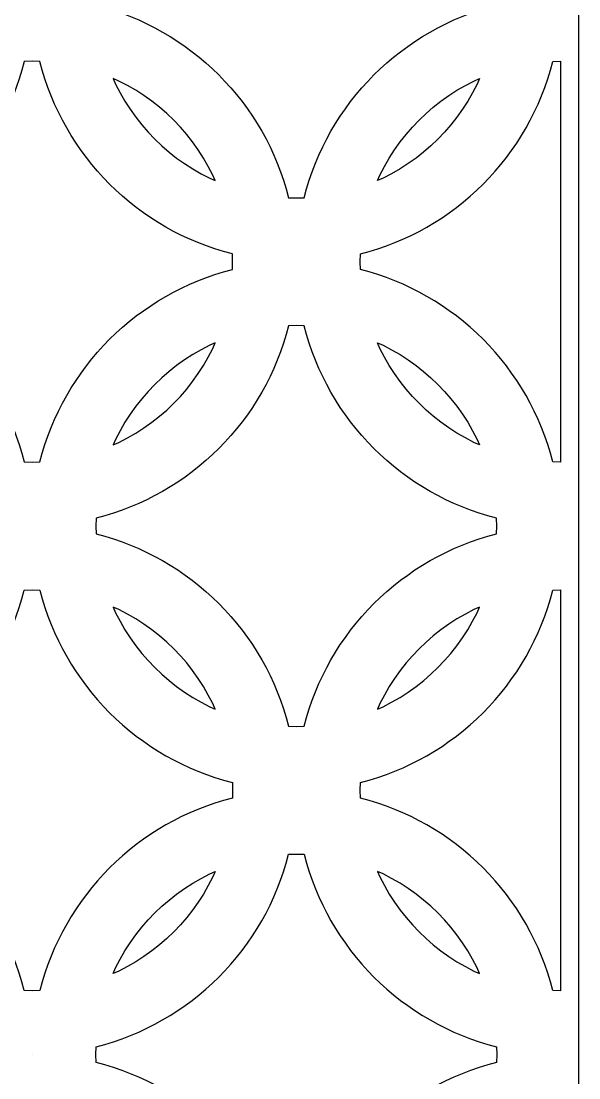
# Model space of a CAD drawing. Header units: centimetres. Extents: x 1.5 to 6.4, y -9 to 9.
# Drawn here: x 3.906 to 6.41, y -4.257 to 0.487 of the extents above; entities that cross this region are included whole.
import ezdxf

# ---------------------------------------------------------------- set-up
doc = ezdxf.new("R2010")
doc.units = ezdxf.units.CM
doc.header["$MEASUREMENT"] = 0
doc.layers.add('layer 1', color=7, linetype='Continuous')

msp = doc.modelspace()

# ---------------------------------------------------------------- linework, layer by layer
at = {"layer": 'layer 1', "color": 250}
for points, knots in [([(1.50052, 9.00077), (1.50052, 9.00077), (6.40987, 9.00077), (6.40987, 9.00077), (6.40987, 9.00077), (6.40987, 9.00077), (6.40987, -9.00021), (6.40987, -9.00021), (6.40987, -9.00021), (6.40987, -9.00021), (1.50052, -9.00021), (1.50052, -9.00021), (1.50052, -9.00021), (1.50052, -9.00021), (1.50052, 9.00077), (1.50052, 9.00077)], [0, 0, 0, 0, 0.2, 0.2, 0.2, 0.2, 0.4, 0.4, 0.4, 0.4, 0.6, 0.6, 0.6, 0.6, 1, 1, 1, 1]), ([(6.04068, 0.55812), (5.61739, 0.45213), (5.28298, 0.11774), (5.177, -0.30557), (5.177, -0.30557), (5.177, -0.30557), (5.14162, -0.30647), (5.14162, -0.30647), (5.14162, -0.30647), (5.14162, -0.30647), (5.10626, -0.30557), (5.10626, -0.30557), (5.10626, -0.30557), (5.00027, 0.11775), (4.66586, 0.45213), (4.24257, 0.55812), (4.24257, 0.55812), (4.24257, 0.55812), (4.24167, 0.59349), (4.24167, 0.59349), (4.24167, 0.59349), (4.24167, 0.59349), (4.24257, 0.62886), (4.24257, 0.62886), (4.24257, 0.62886), (4.66588, 0.73484), (5.00027, 1.06925), (5.10626, 1.49255), (5.10626, 1.49255), (5.10626, 1.49255), (5.14162, 1.49345), (5.14162, 1.49345), (5.14162, 1.49345), (5.14162, 1.49345), (5.177, 1.49255), (5.177, 1.49255), (5.177, 1.49255), (5.28298, 1.06924), (5.61739, 0.73485), (6.04068, 0.62886), (6.04068, 0.62886), (6.04068, 0.62886), (6.04158, 0.59349), (6.04158, 0.59349), (6.04158, 0.59349), (6.04158, 0.59349), (6.04068, 0.55812), (6.04068, 0.55812)], [0, 0, 0, 0, 0.0769231, 0.0769231, 0.0769231, 0.0769231, 0.1538462, 0.1538462, 0.1538462, 0.1538462, 0.2307692, 0.2307692, 0.2307692, 0.2307692, 0.3076923, 0.3076923, 0.3076923, 0.3076923, 0.3846154, 0.3846154, 0.3846154, 0.3846154, 0.4615385, 0.4615385, 0.4615385, 0.4615385, 0.5384615, 0.5384615, 0.5384615, 0.5384615, 0.6153846, 0.6153846, 0.6153846, 0.6153846, 0.6923077, 0.6923077, 0.6923077, 0.6923077, 0.7692308, 0.7692308, 0.7692308, 0.7692308, 0.8461538, 0.8461538, 0.8461538, 0.8461538, 1, 1, 1, 1]), ([(3.9552, 0.30702), (3.9552, 0.30702), (3.99057, 0.30612), (3.99057, 0.30612), (3.99057, 0.30612), (4.09655, -0.11719), (4.43096, -0.45158), (4.85425, -0.55757), (4.85425, -0.55757), (4.85425, -0.55757), (4.85515, -0.59294), (4.85515, -0.59294), (4.85515, -0.59294), (4.85515, -0.59294), (4.85425, -0.62831), (4.85425, -0.62831), (4.85425, -0.62831), (4.43094, -0.73429), (4.09656, -1.0687), (3.99057, -1.49199), (3.99057, -1.49199), (3.99057, -1.49199), (3.9552, -1.49289), (3.9552, -1.49289), (3.9552, -1.49289), (3.9552, -1.49289), (3.91983, -1.49199), (3.91983, -1.49199), (3.91983, -1.49199), (3.81384, -1.06868), (3.47943, -0.7343), (3.05614, -0.62831), (3.05614, -0.62831), (3.05614, -0.62831), (3.05524, -0.59294), (3.05524, -0.59294), (3.05524, -0.59294), (3.05524, -0.59294), (3.05614, -0.55757), (3.05614, -0.55757), (3.05614, -0.55757), (3.47945, -0.45158), (3.81384, -0.11717), (3.91983, 0.30612), (3.91983, 0.30612), (3.91983, 0.30612), (3.9552, 0.30702), (3.9552, 0.30702)], [0, 0, 0, 0, 0.0769231, 0.0769231, 0.0769231, 0.0769231, 0.1538462, 0.1538462, 0.1538462, 0.1538462, 0.2307692, 0.2307692, 0.2307692, 0.2307692, 0.3076923, 0.3076923, 0.3076923, 0.3076923, 0.3846154, 0.3846154, 0.3846154, 0.3846154, 0.4615385, 0.4615385, 0.4615385, 0.4615385, 0.5384615, 0.5384615, 0.5384615, 0.5384615, 0.6153846, 0.6153846, 0.6153846, 0.6153846, 0.6923077, 0.6923077, 0.6923077, 0.6923077, 0.7692308, 0.7692308, 0.7692308, 0.7692308, 0.8461538, 0.8461538, 0.8461538, 0.8461538, 1, 1, 1, 1]), ([(6.32805, 0.30702), (6.32805, 0.30702), (6.29269, 0.30612), (6.29269, 0.30612), (6.29269, 0.30612), (6.1867, -0.11719), (5.85229, -0.45158), (5.42899, -0.55757), (5.42899, -0.55757), (5.42899, -0.55757), (5.4281, -0.59294), (5.4281, -0.59294), (5.4281, -0.59294), (5.4281, -0.59294), (5.42899, -0.62831), (5.42899, -0.62831), (5.42899, -0.62831), (5.85231, -0.73429), (6.18669, -1.0687), (6.29268, -1.49199), (6.29268, -1.49199), (6.29268, -1.49199), (6.32805, -1.49289), (6.32805, -1.49289), (6.32805, -1.49289), (6.32805, -1.49289), (6.32805, 0.30702), (6.32805, 0.30702)], [0, 0, 0, 0, 0.125, 0.125, 0.125, 0.125, 0.25, 0.25, 0.25, 0.25, 0.375, 0.375, 0.375, 0.375, 0.5, 0.5, 0.5, 0.5, 0.625, 0.625, 0.625, 0.625, 0.75, 0.75, 0.75, 0.75, 1, 1, 1, 1]), ([(4.31905, 0.22964), (4.31905, 0.22964), (4.3442, 0.21824), (4.3442, 0.21824), (4.3442, 0.21824), (4.3442, 0.21824), (4.38297, 0.19833), (4.38297, 0.19833), (4.38297, 0.19833), (4.38297, 0.19833), (4.42068, 0.17661), (4.42068, 0.17661), (4.42068, 0.17661), (4.42068, 0.17661), (4.45725, 0.15313), (4.45725, 0.15313), (4.45725, 0.15313), (4.45725, 0.15313), (4.49262, 0.12794), (4.49262, 0.12794), (4.49262, 0.12794), (4.49262, 0.12794), (4.52673, 0.10112), (4.52673, 0.10112), (4.52673, 0.10112), (4.52673, 0.10112), (4.55951, 0.0727), (4.55951, 0.0727), (4.55951, 0.0727), (4.55951, 0.0727), (4.5909, 0.04277), (4.5909, 0.04277), (4.5909, 0.04277), (4.5909, 0.04277), (4.62084, 0.01138), (4.62084, 0.01138), (4.62084, 0.01138), (4.62084, 0.01138), (4.64925, -0.02141), (4.64925, -0.02141), (4.64925, -0.02141), (4.64925, -0.02141), (4.67608, -0.05552), (4.67608, -0.05552), (4.67608, -0.05552), (4.67608, -0.05552), (4.70126, -0.09089), (4.70126, -0.09089), (4.70126, -0.09089), (4.70126, -0.09089), (4.72475, -0.12746), (4.72475, -0.12746), (4.72475, -0.12746), (4.72475, -0.12746), (4.74647, -0.16516), (4.74647, -0.16516), (4.74647, -0.16516), (4.74647, -0.16516), (4.76637, -0.20394), (4.76637, -0.20394), (4.76637, -0.20394), (4.76637, -0.20394), (4.77778, -0.22909), (4.77778, -0.22909), (4.77778, -0.22909), (4.77778, -0.22909), (4.75263, -0.21769), (4.75263, -0.21769), (4.75263, -0.21769), (4.75263, -0.21769), (4.71385, -0.19778), (4.71385, -0.19778), (4.71385, -0.19778), (4.71385, -0.19778), (4.67615, -0.17606), (4.67615, -0.17606), (4.67615, -0.17606), (4.67615, -0.17606), (4.63958, -0.15258), (4.63958, -0.15258), (4.63958, -0.15258), (4.63958, -0.15258), (4.6042, -0.12739), (4.6042, -0.12739), (4.6042, -0.12739), (4.6042, -0.12739), (4.5701, -0.10056), (4.5701, -0.10056), (4.5701, -0.10056), (4.5701, -0.10056), (4.53731, -0.07215), (4.53731, -0.07215), (4.53731, -0.07215), (4.53731, -0.07215), (4.50592, -0.04221), (4.50592, -0.04221), (4.50592, -0.04221), (4.50592, -0.04221), (4.47599, -0.01082), (4.47599, -0.01082), (4.47599, -0.01082), (4.47599, -0.01082), (4.44757, 0.02196), (4.44757, 0.02196), (4.44757, 0.02196), (4.44757, 0.02196), (4.42075, 0.05607), (4.42075, 0.05607), (4.42075, 0.05607), (4.42075, 0.05607), (4.39556, 0.09144), (4.39556, 0.09144), (4.39556, 0.09144), (4.39556, 0.09144), (4.37208, 0.12801), (4.37208, 0.12801), (4.37208, 0.12801), (4.37208, 0.12801), (4.35035, 0.16572), (4.35035, 0.16572), (4.35035, 0.16572), (4.35035, 0.16572), (4.33045, 0.20449), (4.33045, 0.20449), (4.33045, 0.20449), (4.33045, 0.20449), (4.31905, 0.22964), (4.31905, 0.22964)], [0, 0, 0, 0, 0.030303, 0.030303, 0.030303, 0.030303, 0.0606061, 0.0606061, 0.0606061, 0.0606061, 0.0909091, 0.0909091, 0.0909091, 0.0909091, 0.1212121, 0.1212121, 0.1212121, 0.1212121, 0.1515152, 0.1515152, 0.1515152, 0.1515152, 0.1818182, 0.1818182, 0.1818182, 0.1818182, 0.2121212, 0.2121212, 0.2121212, 0.2121212, 0.2424242, 0.2424242, 0.2424242, 0.2424242, 0.2727273, 0.2727273, 0.2727273, 0.2727273, 0.3030303, 0.3030303, 0.3030303, 0.3030303, 0.3333333, 0.3333333, 0.3333333, 0.3333333, 0.3636364, 0.3636364, 0.3636364, 0.3636364, 0.3939394, 0.3939394, 0.3939394, 0.3939394, 0.4242424, 0.4242424, 0.4242424, 0.4242424, 0.4545455, 0.4545455, 0.4545455, 0.4545455, 0.4848485, 0.4848485, 0.4848485, 0.4848485, 0.5151515, 0.5151515, 0.5151515, 0.5151515, 0.5454545, 0.5454545, 0.5454545, 0.5454545, 0.5757576, 0.5757576, 0.5757576, 0.5757576, 0.6060606, 0.6060606, 0.6060606, 0.6060606, 0.6363636, 0.6363636, 0.6363636, 0.6363636, 0.6666667, 0.6666667, 0.6666667, 0.6666667, 0.6969697, 0.6969697, 0.6969697, 0.6969697, 0.7272727, 0.7272727, 0.7272727, 0.7272727, 0.7575758, 0.7575758, 0.7575758, 0.7575758, 0.7878788, 0.7878788, 0.7878788, 0.7878788, 0.8181818, 0.8181818, 0.8181818, 0.8181818, 0.8484848, 0.8484848, 0.8484848, 0.8484848, 0.8787879, 0.8787879, 0.8787879, 0.8787879, 0.9090909, 0.9090909, 0.9090909, 0.9090909, 0.9393939, 0.9393939, 0.9393939, 0.9393939, 1, 1, 1, 1]), ([(5.9642, 0.22964), (5.9642, 0.22964), (5.93905, 0.21824), (5.93905, 0.21824), (5.93905, 0.21824), (5.93905, 0.21824), (5.90028, 0.19833), (5.90028, 0.19833), (5.90028, 0.19833), (5.90028, 0.19833), (5.86257, 0.17661), (5.86257, 0.17661), (5.86257, 0.17661), (5.86257, 0.17661), (5.826, 0.15313), (5.826, 0.15313), (5.826, 0.15313), (5.826, 0.15313), (5.79063, 0.12794), (5.79063, 0.12794), (5.79063, 0.12794), (5.79063, 0.12794), (5.75652, 0.10112), (5.75652, 0.10112), (5.75652, 0.10112), (5.75652, 0.10112), (5.72374, 0.0727), (5.72374, 0.0727), (5.72374, 0.0727), (5.72374, 0.0727), (5.69235, 0.04277), (5.69235, 0.04277), (5.69235, 0.04277), (5.69235, 0.04277), (5.66241, 0.01138), (5.66241, 0.01138), (5.66241, 0.01138), (5.66241, 0.01138), (5.634, -0.02141), (5.634, -0.02141), (5.634, -0.02141), (5.634, -0.02141), (5.60717, -0.05552), (5.60717, -0.05552), (5.60717, -0.05552), (5.60717, -0.05552), (5.58198, -0.09089), (5.58198, -0.09089), (5.58198, -0.09089), (5.58198, -0.09089), (5.5585, -0.12746), (5.5585, -0.12746), (5.5585, -0.12746), (5.5585, -0.12746), (5.53678, -0.16516), (5.53678, -0.16516), (5.53678, -0.16516), (5.53678, -0.16516), (5.51687, -0.20394), (5.51687, -0.20394), (5.51687, -0.20394), (5.51687, -0.20394), (5.50547, -0.22909), (5.50547, -0.22909), (5.50547, -0.22909), (5.50547, -0.22909), (5.53063, -0.21769), (5.53063, -0.21769), (5.53063, -0.21769), (5.53063, -0.21769), (5.5694, -0.19778), (5.5694, -0.19778), (5.5694, -0.19778), (5.5694, -0.19778), (5.6071, -0.17606), (5.6071, -0.17606), (5.6071, -0.17606), (5.6071, -0.17606), (5.64367, -0.15258), (5.64367, -0.15258), (5.64367, -0.15258), (5.64367, -0.15258), (5.67905, -0.12739), (5.67905, -0.12739), (5.67905, -0.12739), (5.67905, -0.12739), (5.71315, -0.10056), (5.71315, -0.10056), (5.71315, -0.10056), (5.71315, -0.10056), (5.74594, -0.07215), (5.74594, -0.07215), (5.74594, -0.07215), (5.74594, -0.07215), (5.77733, -0.04221), (5.77733, -0.04221), (5.77733, -0.04221), (5.77733, -0.04221), (5.80727, -0.01082), (5.80727, -0.01082), (5.80727, -0.01082), (5.80727, -0.01082), (5.83568, 0.02196), (5.83568, 0.02196), (5.83568, 0.02196), (5.83568, 0.02196), (5.86251, 0.05607), (5.86251, 0.05607), (5.86251, 0.05607), (5.86251, 0.05607), (5.88769, 0.09144), (5.88769, 0.09144), (5.88769, 0.09144), (5.88769, 0.09144), (5.91117, 0.12801), (5.91117, 0.12801), (5.91117, 0.12801), (5.91117, 0.12801), (5.93289, 0.16571), (5.93289, 0.16571), (5.93289, 0.16571), (5.93289, 0.16571), (5.9528, 0.20449), (5.9528, 0.20449), (5.9528, 0.20449), (5.9528, 0.20449), (5.9642, 0.22964), (5.9642, 0.22964)], [0, 0, 0, 0, 0.030303, 0.030303, 0.030303, 0.030303, 0.0606061, 0.0606061, 0.0606061, 0.0606061, 0.0909091, 0.0909091, 0.0909091, 0.0909091, 0.1212121, 0.1212121, 0.1212121, 0.1212121, 0.1515152, 0.1515152, 0.1515152, 0.1515152, 0.1818182, 0.1818182, 0.1818182, 0.1818182, 0.2121212, 0.2121212, 0.2121212, 0.2121212, 0.2424242, 0.2424242, 0.2424242, 0.2424242, 0.2727273, 0.2727273, 0.2727273, 0.2727273, 0.3030303, 0.3030303, 0.3030303, 0.3030303, 0.3333333, 0.3333333, 0.3333333, 0.3333333, 0.3636364, 0.3636364, 0.3636364, 0.3636364, 0.3939394, 0.3939394, 0.3939394, 0.3939394, 0.4242424, 0.4242424, 0.4242424, 0.4242424, 0.4545455, 0.4545455, 0.4545455, 0.4545455, 0.4848485, 0.4848485, 0.4848485, 0.4848485, 0.5151515, 0.5151515, 0.5151515, 0.5151515, 0.5454545, 0.5454545, 0.5454545, 0.5454545, 0.5757576, 0.5757576, 0.5757576, 0.5757576, 0.6060606, 0.6060606, 0.6060606, 0.6060606, 0.6363636, 0.6363636, 0.6363636, 0.6363636, 0.6666667, 0.6666667, 0.6666667, 0.6666667, 0.6969697, 0.6969697, 0.6969697, 0.6969697, 0.7272727, 0.7272727, 0.7272727, 0.7272727, 0.7575758, 0.7575758, 0.7575758, 0.7575758, 0.7878788, 0.7878788, 0.7878788, 0.7878788, 0.8181818, 0.8181818, 0.8181818, 0.8181818, 0.8484848, 0.8484848, 0.8484848, 0.8484848, 0.8787879, 0.8787879, 0.8787879, 0.8787879, 0.9090909, 0.9090909, 0.9090909, 0.9090909, 0.9393939, 0.9393939, 0.9393939, 0.9393939, 1, 1, 1, 1]), ([(5.17699, -0.8803), (5.28298, -1.3036), (5.61737, -1.63801), (6.04068, -1.744), (6.04068, -1.744), (6.04068, -1.744), (6.04158, -1.77936), (6.04158, -1.77936), (6.04158, -1.77936), (6.04158, -1.77936), (6.04068, -1.81474), (6.04068, -1.81474), (6.04068, -1.81474), (5.61737, -1.92072), (5.28299, -2.25513), (5.177, -2.67842), (5.177, -2.67842), (5.177, -2.67842), (5.14162, -2.67932), (5.14162, -2.67932), (5.14162, -2.67932), (5.14162, -2.67932), (5.10626, -2.67842), (5.10626, -2.67842), (5.10626, -2.67842), (5.00027, -2.25511), (4.66586, -1.92073), (4.24257, -1.81473), (4.24257, -1.81473), (4.24257, -1.81473), (4.24167, -1.77936), (4.24167, -1.77936), (4.24167, -1.77936), (4.24167, -1.77936), (4.24257, -1.744), (4.24257, -1.744), (4.24257, -1.744), (4.66586, -1.63801), (5.00027, -1.30362), (5.10626, -0.8803), (5.10626, -0.8803), (5.10626, -0.8803), (5.14162, -0.87941), (5.14162, -0.87941), (5.14162, -0.87941), (5.14162, -0.87941), (5.17699, -0.8803), (5.17699, -0.8803)], [0, 0, 0, 0, 0.0769231, 0.0769231, 0.0769231, 0.0769231, 0.1538462, 0.1538462, 0.1538462, 0.1538462, 0.2307692, 0.2307692, 0.2307692, 0.2307692, 0.3076923, 0.3076923, 0.3076923, 0.3076923, 0.3846154, 0.3846154, 0.3846154, 0.3846154, 0.4615385, 0.4615385, 0.4615385, 0.4615385, 0.5384615, 0.5384615, 0.5384615, 0.5384615, 0.6153846, 0.6153846, 0.6153846, 0.6153846, 0.6923077, 0.6923077, 0.6923077, 0.6923077, 0.7692308, 0.7692308, 0.7692308, 0.7692308, 0.8461538, 0.8461538, 0.8461538, 0.8461538, 1, 1, 1, 1]), ([(4.77778, -0.95678), (4.77778, -0.95678), (4.76637, -0.98194), (4.76637, -0.98194), (4.76637, -0.98194), (4.76637, -0.98194), (4.74647, -1.02071), (4.74647, -1.02071), (4.74647, -1.02071), (4.74647, -1.02071), (4.72475, -1.05842), (4.72475, -1.05842), (4.72475, -1.05842), (4.72475, -1.05842), (4.70126, -1.09499), (4.70126, -1.09499), (4.70126, -1.09499), (4.70126, -1.09499), (4.67608, -1.13036), (4.67608, -1.13036), (4.67608, -1.13036), (4.67608, -1.13036), (4.64925, -1.16446), (4.64925, -1.16446), (4.64925, -1.16446), (4.64925, -1.16446), (4.62084, -1.19725), (4.62084, -1.19725), (4.62084, -1.19725), (4.62084, -1.19725), (4.5909, -1.22864), (4.5909, -1.22864), (4.5909, -1.22864), (4.5909, -1.22864), (4.55951, -1.25858), (4.55951, -1.25858), (4.55951, -1.25858), (4.55951, -1.25858), (4.52673, -1.28699), (4.52673, -1.28699), (4.52673, -1.28699), (4.52673, -1.28699), (4.49262, -1.31382), (4.49262, -1.31382), (4.49262, -1.31382), (4.49262, -1.31382), (4.45725, -1.339), (4.45725, -1.339), (4.45725, -1.339), (4.45725, -1.339), (4.42068, -1.36249), (4.42068, -1.36249), (4.42068, -1.36249), (4.42068, -1.36249), (4.38297, -1.38421), (4.38297, -1.38421), (4.38297, -1.38421), (4.38297, -1.38421), (4.3442, -1.40411), (4.3442, -1.40411), (4.3442, -1.40411), (4.3442, -1.40411), (4.31905, -1.41551), (4.31905, -1.41551), (4.31905, -1.41551), (4.31905, -1.41551), (4.33045, -1.39036), (4.33045, -1.39036), (4.33045, -1.39036), (4.33045, -1.39036), (4.35035, -1.35159), (4.35035, -1.35159), (4.35035, -1.35159), (4.35035, -1.35159), (4.37208, -1.31388), (4.37208, -1.31388), (4.37208, -1.31388), (4.37208, -1.31388), (4.39556, -1.27731), (4.39556, -1.27731), (4.39556, -1.27731), (4.39556, -1.27731), (4.42075, -1.24194), (4.42075, -1.24194), (4.42075, -1.24194), (4.42075, -1.24194), (4.44757, -1.20783), (4.44757, -1.20783), (4.44757, -1.20783), (4.44757, -1.20783), (4.47599, -1.17505), (4.47599, -1.17505), (4.47599, -1.17505), (4.47599, -1.17505), (4.50592, -1.14366), (4.50592, -1.14366), (4.50592, -1.14366), (4.50592, -1.14366), (4.53731, -1.11372), (4.53731, -1.11372), (4.53731, -1.11372), (4.53731, -1.11372), (4.5701, -1.08531), (4.5701, -1.08531), (4.5701, -1.08531), (4.5701, -1.08531), (4.6042, -1.05848), (4.6042, -1.05848), (4.6042, -1.05848), (4.6042, -1.05848), (4.63958, -1.03329), (4.63958, -1.03329), (4.63958, -1.03329), (4.63958, -1.03329), (4.67615, -1.00981), (4.67615, -1.00981), (4.67615, -1.00981), (4.67615, -1.00981), (4.71385, -0.98809), (4.71385, -0.98809), (4.71385, -0.98809), (4.71385, -0.98809), (4.75263, -0.96818), (4.75263, -0.96818), (4.75263, -0.96818), (4.75263, -0.96818), (4.77778, -0.95678), (4.77778, -0.95678)], [0, 0, 0, 0, 0.030303, 0.030303, 0.030303, 0.030303, 0.0606061, 0.0606061, 0.0606061, 0.0606061, 0.0909091, 0.0909091, 0.0909091, 0.0909091, 0.1212121, 0.1212121, 0.1212121, 0.1212121, 0.1515152, 0.1515152, 0.1515152, 0.1515152, 0.1818182, 0.1818182, 0.1818182, 0.1818182, 0.2121212, 0.2121212, 0.2121212, 0.2121212, 0.2424242, 0.2424242, 0.2424242, 0.2424242, 0.2727273, 0.2727273, 0.2727273, 0.2727273, 0.3030303, 0.3030303, 0.3030303, 0.3030303, 0.3333333, 0.3333333, 0.3333333, 0.3333333, 0.3636364, 0.3636364, 0.3636364, 0.3636364, 0.3939394, 0.3939394, 0.3939394, 0.3939394, 0.4242424, 0.4242424, 0.4242424, 0.4242424, 0.4545455, 0.4545455, 0.4545455, 0.4545455, 0.4848485, 0.4848485, 0.4848485, 0.4848485, 0.5151515, 0.5151515, 0.5151515, 0.5151515, 0.5454545, 0.5454545, 0.5454545, 0.5454545, 0.5757576, 0.5757576, 0.5757576, 0.5757576, 0.6060606, 0.6060606, 0.6060606, 0.6060606, 0.6363636, 0.6363636, 0.6363636, 0.6363636, 0.6666667, 0.6666667, 0.6666667, 0.6666667, 0.6969697, 0.6969697, 0.6969697, 0.6969697, 0.7272727, 0.7272727, 0.7272727, 0.7272727, 0.7575758, 0.7575758, 0.7575758, 0.7575758, 0.7878788, 0.7878788, 0.7878788, 0.7878788, 0.8181818, 0.8181818, 0.8181818, 0.8181818, 0.8484848, 0.8484848, 0.8484848, 0.8484848, 0.8787879, 0.8787879, 0.8787879, 0.8787879, 0.9090909, 0.9090909, 0.9090909, 0.9090909, 0.9393939, 0.9393939, 0.9393939, 0.9393939, 1, 1, 1, 1]), ([(5.50547, -0.95678), (5.50547, -0.95678), (5.51687, -0.98194), (5.51687, -0.98194), (5.51687, -0.98194), (5.51687, -0.98194), (5.53678, -1.02071), (5.53678, -1.02071), (5.53678, -1.02071), (5.53678, -1.02071), (5.5585, -1.05842), (5.5585, -1.05842), (5.5585, -1.05842), (5.5585, -1.05842), (5.58198, -1.09499), (5.58198, -1.09499), (5.58198, -1.09499), (5.58198, -1.09499), (5.60717, -1.13036), (5.60717, -1.13036), (5.60717, -1.13036), (5.60717, -1.13036), (5.634, -1.16446), (5.634, -1.16446), (5.634, -1.16446), (5.634, -1.16446), (5.66241, -1.19725), (5.66241, -1.19725), (5.66241, -1.19725), (5.66241, -1.19725), (5.69235, -1.22864), (5.69235, -1.22864), (5.69235, -1.22864), (5.69235, -1.22864), (5.72374, -1.25858), (5.72374, -1.25858), (5.72374, -1.25858), (5.72374, -1.25858), (5.75652, -1.28699), (5.75652, -1.28699), (5.75652, -1.28699), (5.75652, -1.28699), (5.79063, -1.31382), (5.79063, -1.31382), (5.79063, -1.31382), (5.79063, -1.31382), (5.826, -1.339), (5.826, -1.339), (5.826, -1.339), (5.826, -1.339), (5.86257, -1.36249), (5.86257, -1.36249), (5.86257, -1.36249), (5.86257, -1.36249), (5.90027, -1.38421), (5.90027, -1.38421), (5.90027, -1.38421), (5.90027, -1.38421), (5.93905, -1.40411), (5.93905, -1.40411), (5.93905, -1.40411), (5.93905, -1.40411), (5.9642, -1.41552), (5.9642, -1.41552), (5.9642, -1.41552), (5.9642, -1.41552), (5.9528, -1.39036), (5.9528, -1.39036), (5.9528, -1.39036), (5.9528, -1.39036), (5.93289, -1.35158), (5.93289, -1.35158), (5.93289, -1.35158), (5.93289, -1.35158), (5.91117, -1.31388), (5.91117, -1.31388), (5.91117, -1.31388), (5.91117, -1.31388), (5.88769, -1.27731), (5.88769, -1.27731), (5.88769, -1.27731), (5.88769, -1.27731), (5.86251, -1.24194), (5.86251, -1.24194), (5.86251, -1.24194), (5.86251, -1.24194), (5.83568, -1.20783), (5.83568, -1.20783), (5.83568, -1.20783), (5.83568, -1.20783), (5.80727, -1.17505), (5.80727, -1.17505), (5.80727, -1.17505), (5.80727, -1.17505), (5.77733, -1.14366), (5.77733, -1.14366), (5.77733, -1.14366), (5.77733, -1.14366), (5.74594, -1.11372), (5.74594, -1.11372), (5.74594, -1.11372), (5.74594, -1.11372), (5.71315, -1.08531), (5.71315, -1.08531), (5.71315, -1.08531), (5.71315, -1.08531), (5.67905, -1.05848), (5.67905, -1.05848), (5.67905, -1.05848), (5.67905, -1.05848), (5.64367, -1.03329), (5.64367, -1.03329), (5.64367, -1.03329), (5.64367, -1.03329), (5.6071, -1.00981), (5.6071, -1.00981), (5.6071, -1.00981), (5.6071, -1.00981), (5.5694, -0.98809), (5.5694, -0.98809), (5.5694, -0.98809), (5.5694, -0.98809), (5.53063, -0.96818), (5.53063, -0.96818), (5.53063, -0.96818), (5.53063, -0.96818), (5.50547, -0.95678), (5.50547, -0.95678)], [0, 0, 0, 0, 0.030303, 0.030303, 0.030303, 0.030303, 0.0606061, 0.0606061, 0.0606061, 0.0606061, 0.0909091, 0.0909091, 0.0909091, 0.0909091, 0.1212121, 0.1212121, 0.1212121, 0.1212121, 0.1515152, 0.1515152, 0.1515152, 0.1515152, 0.1818182, 0.1818182, 0.1818182, 0.1818182, 0.2121212, 0.2121212, 0.2121212, 0.2121212, 0.2424242, 0.2424242, 0.2424242, 0.2424242, 0.2727273, 0.2727273, 0.2727273, 0.2727273, 0.3030303, 0.3030303, 0.3030303, 0.3030303, 0.3333333, 0.3333333, 0.3333333, 0.3333333, 0.3636364, 0.3636364, 0.3636364, 0.3636364, 0.3939394, 0.3939394, 0.3939394, 0.3939394, 0.4242424, 0.4242424, 0.4242424, 0.4242424, 0.4545455, 0.4545455, 0.4545455, 0.4545455, 0.4848485, 0.4848485, 0.4848485, 0.4848485, 0.5151515, 0.5151515, 0.5151515, 0.5151515, 0.5454545, 0.5454545, 0.5454545, 0.5454545, 0.5757576, 0.5757576, 0.5757576, 0.5757576, 0.6060606, 0.6060606, 0.6060606, 0.6060606, 0.6363636, 0.6363636, 0.6363636, 0.6363636, 0.6666667, 0.6666667, 0.6666667, 0.6666667, 0.6969697, 0.6969697, 0.6969697, 0.6969697, 0.7272727, 0.7272727, 0.7272727, 0.7272727, 0.7575758, 0.7575758, 0.7575758, 0.7575758, 0.7878788, 0.7878788, 0.7878788, 0.7878788, 0.8181818, 0.8181818, 0.8181818, 0.8181818, 0.8484848, 0.8484848, 0.8484848, 0.8484848, 0.8787879, 0.8787879, 0.8787879, 0.8787879, 0.9090909, 0.9090909, 0.9090909, 0.9090909, 0.9393939, 0.9393939, 0.9393939, 0.9393939, 1, 1, 1, 1]), ([(4.85425, -2.93042), (4.43094, -2.82444), (4.09656, -2.49003), (3.99057, -2.06673), (3.99057, -2.06673), (3.99057, -2.06673), (3.9552, -2.06584), (3.9552, -2.06584), (3.9552, -2.06584), (3.9552, -2.06584), (3.91983, -2.06673), (3.91983, -2.06673), (3.91983, -2.06673), (3.81384, -2.49004), (3.47943, -2.82443), (3.05614, -2.93042), (3.05614, -2.93042), (3.05614, -2.93042), (3.05524, -2.96579), (3.05524, -2.96579), (3.05524, -2.96579), (3.05524, -2.96579), (3.05614, -3.00116), (3.05614, -3.00116), (3.05614, -3.00116), (3.47945, -3.10715), (3.81384, -3.44156), (3.91983, -3.86485), (3.91983, -3.86485), (3.91983, -3.86485), (3.9552, -3.86575), (3.9552, -3.86575), (3.9552, -3.86575), (3.9552, -3.86575), (3.99057, -3.86485), (3.99057, -3.86485), (3.99057, -3.86485), (4.09655, -3.44154), (4.43096, -3.10715), (4.85425, -3.00116), (4.85425, -3.00116), (4.85425, -3.00116), (4.85515, -2.96579), (4.85515, -2.96579), (4.85515, -2.96579), (4.85515, -2.96579), (4.85425, -2.93042), (4.85425, -2.93042)], [0, 0, 0, 0, 0.0769231, 0.0769231, 0.0769231, 0.0769231, 0.1538462, 0.1538462, 0.1538462, 0.1538462, 0.2307692, 0.2307692, 0.2307692, 0.2307692, 0.3076923, 0.3076923, 0.3076923, 0.3076923, 0.3846154, 0.3846154, 0.3846154, 0.3846154, 0.4615385, 0.4615385, 0.4615385, 0.4615385, 0.5384615, 0.5384615, 0.5384615, 0.5384615, 0.6153846, 0.6153846, 0.6153846, 0.6153846, 0.6923077, 0.6923077, 0.6923077, 0.6923077, 0.7692308, 0.7692308, 0.7692308, 0.7692308, 0.8461538, 0.8461538, 0.8461538, 0.8461538, 1, 1, 1, 1]), ([(6.32805, -2.06584), (6.32805, -2.06584), (6.29269, -2.06673), (6.29269, -2.06673), (6.29269, -2.06673), (6.18669, -2.49003), (5.85231, -2.82444), (5.42899, -2.93042), (5.42899, -2.93042), (5.42899, -2.93042), (5.4281, -2.96579), (5.4281, -2.96579), (5.4281, -2.96579), (5.4281, -2.96579), (5.42899, -3.00116), (5.42899, -3.00116), (5.42899, -3.00116), (5.85229, -3.10715), (6.1867, -3.44154), (6.29268, -3.86485), (6.29268, -3.86485), (6.29268, -3.86485), (6.32805, -3.86575), (6.32805, -3.86575), (6.32805, -3.86575), (6.32805, -3.86575), (6.32805, -2.06584), (6.32805, -2.06584)], [0, 0, 0, 0, 0.125, 0.125, 0.125, 0.125, 0.25, 0.25, 0.25, 0.25, 0.375, 0.375, 0.375, 0.375, 0.5, 0.5, 0.5, 0.5, 0.625, 0.625, 0.625, 0.625, 0.75, 0.75, 0.75, 0.75, 1, 1, 1, 1]), ([(4.77777, -2.60194), (4.77777, -2.60194), (4.75263, -2.59054), (4.75263, -2.59054), (4.75263, -2.59054), (4.75263, -2.59054), (4.71385, -2.57063), (4.71385, -2.57063), (4.71385, -2.57063), (4.71385, -2.57063), (4.67615, -2.54891), (4.67615, -2.54891), (4.67615, -2.54891), (4.67615, -2.54891), (4.63958, -2.52543), (4.63958, -2.52543), (4.63958, -2.52543), (4.63958, -2.52543), (4.6042, -2.50024), (4.6042, -2.50024), (4.6042, -2.50024), (4.6042, -2.50024), (4.57009, -2.47341), (4.57009, -2.47341), (4.57009, -2.47341), (4.57009, -2.47341), (4.53731, -2.445), (4.53731, -2.445), (4.53731, -2.445), (4.53731, -2.445), (4.50592, -2.41507), (4.50592, -2.41507), (4.50592, -2.41507), (4.50592, -2.41507), (4.47599, -2.38368), (4.47599, -2.38368), (4.47599, -2.38368), (4.47599, -2.38368), (4.44758, -2.35089), (4.44758, -2.35089), (4.44758, -2.35089), (4.44758, -2.35089), (4.42075, -2.31678), (4.42075, -2.31678), (4.42075, -2.31678), (4.42075, -2.31678), (4.39556, -2.28141), (4.39556, -2.28141), (4.39556, -2.28141), (4.39556, -2.28141), (4.37208, -2.24484), (4.37208, -2.24484), (4.37208, -2.24484), (4.37208, -2.24484), (4.35035, -2.20713), (4.35035, -2.20713), (4.35035, -2.20713), (4.35035, -2.20713), (4.33045, -2.16835), (4.33045, -2.16835), (4.33045, -2.16835), (4.33045, -2.16835), (4.31905, -2.14321), (4.31905, -2.14321), (4.31905, -2.14321), (4.31905, -2.14321), (4.3442, -2.15461), (4.3442, -2.15461), (4.3442, -2.15461), (4.3442, -2.15461), (4.38297, -2.17452), (4.38297, -2.17452), (4.38297, -2.17452), (4.38297, -2.17452), (4.42068, -2.19624), (4.42068, -2.19624), (4.42068, -2.19624), (4.42068, -2.19624), (4.45725, -2.21972), (4.45725, -2.21972), (4.45725, -2.21972), (4.45725, -2.21972), (4.49262, -2.24491), (4.49262, -2.24491), (4.49262, -2.24491), (4.49262, -2.24491), (4.52673, -2.27174), (4.52673, -2.27174), (4.52673, -2.27174), (4.52673, -2.27174), (4.55951, -2.30015), (4.55951, -2.30015), (4.55951, -2.30015), (4.55951, -2.30015), (4.5909, -2.33009), (4.5909, -2.33009), (4.5909, -2.33009), (4.5909, -2.33009), (4.62084, -2.36148), (4.62084, -2.36148), (4.62084, -2.36148), (4.62084, -2.36148), (4.64925, -2.39426), (4.64925, -2.39426), (4.64925, -2.39426), (4.64925, -2.39426), (4.67608, -2.42837), (4.67608, -2.42837), (4.67608, -2.42837), (4.67608, -2.42837), (4.70126, -2.46374), (4.70126, -2.46374), (4.70126, -2.46374), (4.70126, -2.46374), (4.72475, -2.50031), (4.72475, -2.50031), (4.72475, -2.50031), (4.72475, -2.50031), (4.74647, -2.53801), (4.74647, -2.53801), (4.74647, -2.53801), (4.74647, -2.53801), (4.76637, -2.57679), (4.76637, -2.57679), (4.76637, -2.57679), (4.76637, -2.57679), (4.77777, -2.60194), (4.77777, -2.60194)], [0, 0, 0, 0, 0.030303, 0.030303, 0.030303, 0.030303, 0.0606061, 0.0606061, 0.0606061, 0.0606061, 0.0909091, 0.0909091, 0.0909091, 0.0909091, 0.1212121, 0.1212121, 0.1212121, 0.1212121, 0.1515152, 0.1515152, 0.1515152, 0.1515152, 0.1818182, 0.1818182, 0.1818182, 0.1818182, 0.2121212, 0.2121212, 0.2121212, 0.2121212, 0.2424242, 0.2424242, 0.2424242, 0.2424242, 0.2727273, 0.2727273, 0.2727273, 0.2727273, 0.3030303, 0.3030303, 0.3030303, 0.3030303, 0.3333333, 0.3333333, 0.3333333, 0.3333333, 0.3636364, 0.3636364, 0.3636364, 0.3636364, 0.3939394, 0.3939394, 0.3939394, 0.3939394, 0.4242424, 0.4242424, 0.4242424, 0.4242424, 0.4545455, 0.4545455, 0.4545455, 0.4545455, 0.4848485, 0.4848485, 0.4848485, 0.4848485, 0.5151515, 0.5151515, 0.5151515, 0.5151515, 0.5454545, 0.5454545, 0.5454545, 0.5454545, 0.5757576, 0.5757576, 0.5757576, 0.5757576, 0.6060606, 0.6060606, 0.6060606, 0.6060606, 0.6363636, 0.6363636, 0.6363636, 0.6363636, 0.6666667, 0.6666667, 0.6666667, 0.6666667, 0.6969697, 0.6969697, 0.6969697, 0.6969697, 0.7272727, 0.7272727, 0.7272727, 0.7272727, 0.7575758, 0.7575758, 0.7575758, 0.7575758, 0.7878788, 0.7878788, 0.7878788, 0.7878788, 0.8181818, 0.8181818, 0.8181818, 0.8181818, 0.8484848, 0.8484848, 0.8484848, 0.8484848, 0.8787879, 0.8787879, 0.8787879, 0.8787879, 0.9090909, 0.9090909, 0.9090909, 0.9090909, 0.9393939, 0.9393939, 0.9393939, 0.9393939, 1, 1, 1, 1]), ([(5.50547, -2.60194), (5.50547, -2.60194), (5.51687, -2.57679), (5.51687, -2.57679), (5.51687, -2.57679), (5.51687, -2.57679), (5.53678, -2.53801), (5.53678, -2.53801), (5.53678, -2.53801), (5.53678, -2.53801), (5.5585, -2.50031), (5.5585, -2.50031), (5.5585, -2.50031), (5.5585, -2.50031), (5.58198, -2.46374), (5.58198, -2.46374), (5.58198, -2.46374), (5.58198, -2.46374), (5.60717, -2.42837), (5.60717, -2.42837), (5.60717, -2.42837), (5.60717, -2.42837), (5.634, -2.39426), (5.634, -2.39426), (5.634, -2.39426), (5.634, -2.39426), (5.66241, -2.36148), (5.66241, -2.36148), (5.66241, -2.36148), (5.66241, -2.36148), (5.69235, -2.33009), (5.69235, -2.33009), (5.69235, -2.33009), (5.69235, -2.33009), (5.72374, -2.30015), (5.72374, -2.30015), (5.72374, -2.30015), (5.72374, -2.30015), (5.75652, -2.27174), (5.75652, -2.27174), (5.75652, -2.27174), (5.75652, -2.27174), (5.79063, -2.24491), (5.79063, -2.24491), (5.79063, -2.24491), (5.79063, -2.24491), (5.826, -2.21972), (5.826, -2.21972), (5.826, -2.21972), (5.826, -2.21972), (5.86257, -2.19624), (5.86257, -2.19624), (5.86257, -2.19624), (5.86257, -2.19624), (5.90027, -2.17452), (5.90027, -2.17452), (5.90027, -2.17452), (5.90027, -2.17452), (5.93905, -2.15461), (5.93905, -2.15461), (5.93905, -2.15461), (5.93905, -2.15461), (5.9642, -2.14321), (5.9642, -2.14321), (5.9642, -2.14321), (5.9642, -2.14321), (5.9528, -2.16836), (5.9528, -2.16836), (5.9528, -2.16836), (5.9528, -2.16836), (5.93289, -2.20714), (5.93289, -2.20714), (5.93289, -2.20714), (5.93289, -2.20714), (5.91117, -2.24484), (5.91117, -2.24484), (5.91117, -2.24484), (5.91117, -2.24484), (5.88769, -2.28141), (5.88769, -2.28141), (5.88769, -2.28141), (5.88769, -2.28141), (5.86251, -2.31678), (5.86251, -2.31678), (5.86251, -2.31678), (5.86251, -2.31678), (5.83568, -2.35089), (5.83568, -2.35089), (5.83568, -2.35089), (5.83568, -2.35089), (5.80727, -2.38367), (5.80727, -2.38367), (5.80727, -2.38367), (5.80727, -2.38367), (5.77733, -2.41507), (5.77733, -2.41507), (5.77733, -2.41507), (5.77733, -2.41507), (5.74594, -2.445), (5.74594, -2.445), (5.74594, -2.445), (5.74594, -2.445), (5.71316, -2.47341), (5.71316, -2.47341), (5.71316, -2.47341), (5.71316, -2.47341), (5.67905, -2.50024), (5.67905, -2.50024), (5.67905, -2.50024), (5.67905, -2.50024), (5.64367, -2.52543), (5.64367, -2.52543), (5.64367, -2.52543), (5.64367, -2.52543), (5.60711, -2.54891), (5.60711, -2.54891), (5.60711, -2.54891), (5.60711, -2.54891), (5.5694, -2.57063), (5.5694, -2.57063), (5.5694, -2.57063), (5.5694, -2.57063), (5.53062, -2.59054), (5.53062, -2.59054), (5.53062, -2.59054), (5.53062, -2.59054), (5.50547, -2.60194), (5.50547, -2.60194)], [0, 0, 0, 0, 0.030303, 0.030303, 0.030303, 0.030303, 0.0606061, 0.0606061, 0.0606061, 0.0606061, 0.0909091, 0.0909091, 0.0909091, 0.0909091, 0.1212121, 0.1212121, 0.1212121, 0.1212121, 0.1515152, 0.1515152, 0.1515152, 0.1515152, 0.1818182, 0.1818182, 0.1818182, 0.1818182, 0.2121212, 0.2121212, 0.2121212, 0.2121212, 0.2424242, 0.2424242, 0.2424242, 0.2424242, 0.2727273, 0.2727273, 0.2727273, 0.2727273, 0.3030303, 0.3030303, 0.3030303, 0.3030303, 0.3333333, 0.3333333, 0.3333333, 0.3333333, 0.3636364, 0.3636364, 0.3636364, 0.3636364, 0.3939394, 0.3939394, 0.3939394, 0.3939394, 0.4242424, 0.4242424, 0.4242424, 0.4242424, 0.4545455, 0.4545455, 0.4545455, 0.4545455, 0.4848485, 0.4848485, 0.4848485, 0.4848485, 0.5151515, 0.5151515, 0.5151515, 0.5151515, 0.5454545, 0.5454545, 0.5454545, 0.5454545, 0.5757576, 0.5757576, 0.5757576, 0.5757576, 0.6060606, 0.6060606, 0.6060606, 0.6060606, 0.6363636, 0.6363636, 0.6363636, 0.6363636, 0.6666667, 0.6666667, 0.6666667, 0.6666667, 0.6969697, 0.6969697, 0.6969697, 0.6969697, 0.7272727, 0.7272727, 0.7272727, 0.7272727, 0.7575758, 0.7575758, 0.7575758, 0.7575758, 0.7878788, 0.7878788, 0.7878788, 0.7878788, 0.8181818, 0.8181818, 0.8181818, 0.8181818, 0.8484848, 0.8484848, 0.8484848, 0.8484848, 0.8787879, 0.8787879, 0.8787879, 0.8787879, 0.9090909, 0.9090909, 0.9090909, 0.9090909, 0.9393939, 0.9393939, 0.9393939, 0.9393939, 1, 1, 1, 1]), ([(6.04068, -4.11685), (5.61737, -4.01087), (5.28298, -3.67645), (5.17699, -3.25316), (5.17699, -3.25316), (5.17699, -3.25316), (5.14162, -3.25226), (5.14162, -3.25226), (5.14162, -3.25226), (5.14162, -3.25226), (5.10626, -3.25316), (5.10626, -3.25316), (5.10626, -3.25316), (5.00027, -3.67647), (4.66586, -4.01086), (4.24257, -4.11685), (4.24257, -4.11685), (4.24257, -4.11685), (4.24167, -4.15222), (4.24167, -4.15222), (4.24167, -4.15222), (4.24167, -4.15222), (4.24257, -4.18759), (4.24257, -4.18759), (4.24257, -4.18759), (4.66586, -4.29358), (5.00027, -4.62797), (5.10626, -5.05127), (5.10626, -5.05127), (5.10626, -5.05127), (5.14162, -5.05217), (5.14162, -5.05217), (5.14162, -5.05217), (5.14162, -5.05217), (5.177, -5.05127), (5.177, -5.05127), (5.177, -5.05127), (5.28298, -4.62797), (5.61739, -4.29358), (6.04068, -4.18759), (6.04068, -4.18759), (6.04068, -4.18759), (6.04158, -4.15222), (6.04158, -4.15222), (6.04158, -4.15222), (6.04158, -4.15222), (6.04068, -4.11685), (6.04068, -4.11685)], [0, 0, 0, 0, 0.0769231, 0.0769231, 0.0769231, 0.0769231, 0.1538462, 0.1538462, 0.1538462, 0.1538462, 0.2307692, 0.2307692, 0.2307692, 0.2307692, 0.3076923, 0.3076923, 0.3076923, 0.3076923, 0.3846154, 0.3846154, 0.3846154, 0.3846154, 0.4615385, 0.4615385, 0.4615385, 0.4615385, 0.5384615, 0.5384615, 0.5384615, 0.5384615, 0.6153846, 0.6153846, 0.6153846, 0.6153846, 0.6923077, 0.6923077, 0.6923077, 0.6923077, 0.7692308, 0.7692308, 0.7692308, 0.7692308, 0.8461538, 0.8461538, 0.8461538, 0.8461538, 1, 1, 1, 1]), ([(4.31905, -3.78837), (4.31905, -3.78837), (4.3442, -3.77697), (4.3442, -3.77697), (4.3442, -3.77697), (4.3442, -3.77697), (4.38297, -3.75706), (4.38297, -3.75706), (4.38297, -3.75706), (4.38297, -3.75706), (4.42068, -3.73534), (4.42068, -3.73534), (4.42068, -3.73534), (4.42068, -3.73534), (4.45725, -3.71186), (4.45725, -3.71186), (4.45725, -3.71186), (4.45725, -3.71186), (4.49262, -3.68667), (4.49262, -3.68667), (4.49262, -3.68667), (4.49262, -3.68667), (4.52673, -3.65984), (4.52673, -3.65984), (4.52673, -3.65984), (4.52673, -3.65984), (4.55951, -3.63143), (4.55951, -3.63143), (4.55951, -3.63143), (4.55951, -3.63143), (4.5909, -3.6015), (4.5909, -3.6015), (4.5909, -3.6015), (4.5909, -3.6015), (4.62084, -3.5701), (4.62084, -3.5701), (4.62084, -3.5701), (4.62084, -3.5701), (4.64925, -3.53732), (4.64925, -3.53732), (4.64925, -3.53732), (4.64925, -3.53732), (4.67608, -3.50321), (4.67608, -3.50321), (4.67608, -3.50321), (4.67608, -3.50321), (4.70126, -3.46784), (4.70126, -3.46784), (4.70126, -3.46784), (4.70126, -3.46784), (4.72475, -3.43127), (4.72475, -3.43127), (4.72475, -3.43127), (4.72475, -3.43127), (4.74647, -3.39357), (4.74647, -3.39357), (4.74647, -3.39357), (4.74647, -3.39357), (4.76637, -3.35479), (4.76637, -3.35479), (4.76637, -3.35479), (4.76637, -3.35479), (4.77778, -3.32964), (4.77778, -3.32964), (4.77778, -3.32964), (4.77778, -3.32964), (4.75263, -3.34104), (4.75263, -3.34104), (4.75263, -3.34104), (4.75263, -3.34104), (4.71385, -3.36095), (4.71385, -3.36095), (4.71385, -3.36095), (4.71385, -3.36095), (4.67615, -3.38267), (4.67615, -3.38267), (4.67615, -3.38267), (4.67615, -3.38267), (4.63958, -3.40615), (4.63958, -3.40615), (4.63958, -3.40615), (4.63958, -3.40615), (4.6042, -3.43134), (4.6042, -3.43134), (4.6042, -3.43134), (4.6042, -3.43134), (4.5701, -3.45817), (4.5701, -3.45817), (4.5701, -3.45817), (4.5701, -3.45817), (4.53731, -3.48658), (4.53731, -3.48658), (4.53731, -3.48658), (4.53731, -3.48658), (4.50592, -3.51651), (4.50592, -3.51651), (4.50592, -3.51651), (4.50592, -3.51651), (4.47599, -3.5479), (4.47599, -3.5479), (4.47599, -3.5479), (4.47599, -3.5479), (4.44757, -3.58069), (4.44757, -3.58069), (4.44757, -3.58069), (4.44757, -3.58069), (4.42075, -3.6148), (4.42075, -3.6148), (4.42075, -3.6148), (4.42075, -3.6148), (4.39556, -3.65017), (4.39556, -3.65017), (4.39556, -3.65017), (4.39556, -3.65017), (4.37208, -3.68674), (4.37208, -3.68674), (4.37208, -3.68674), (4.37208, -3.68674), (4.35035, -3.72444), (4.35035, -3.72444), (4.35035, -3.72444), (4.35035, -3.72444), (4.33045, -3.76322), (4.33045, -3.76322), (4.33045, -3.76322), (4.33045, -3.76322), (4.31905, -3.78837), (4.31905, -3.78837)], [0, 0, 0, 0, 0.030303, 0.030303, 0.030303, 0.030303, 0.0606061, 0.0606061, 0.0606061, 0.0606061, 0.0909091, 0.0909091, 0.0909091, 0.0909091, 0.1212121, 0.1212121, 0.1212121, 0.1212121, 0.1515152, 0.1515152, 0.1515152, 0.1515152, 0.1818182, 0.1818182, 0.1818182, 0.1818182, 0.2121212, 0.2121212, 0.2121212, 0.2121212, 0.2424242, 0.2424242, 0.2424242, 0.2424242, 0.2727273, 0.2727273, 0.2727273, 0.2727273, 0.3030303, 0.3030303, 0.3030303, 0.3030303, 0.3333333, 0.3333333, 0.3333333, 0.3333333, 0.3636364, 0.3636364, 0.3636364, 0.3636364, 0.3939394, 0.3939394, 0.3939394, 0.3939394, 0.4242424, 0.4242424, 0.4242424, 0.4242424, 0.4545455, 0.4545455, 0.4545455, 0.4545455, 0.4848485, 0.4848485, 0.4848485, 0.4848485, 0.5151515, 0.5151515, 0.5151515, 0.5151515, 0.5454545, 0.5454545, 0.5454545, 0.5454545, 0.5757576, 0.5757576, 0.5757576, 0.5757576, 0.6060606, 0.6060606, 0.6060606, 0.6060606, 0.6363636, 0.6363636, 0.6363636, 0.6363636, 0.6666667, 0.6666667, 0.6666667, 0.6666667, 0.6969697, 0.6969697, 0.6969697, 0.6969697, 0.7272727, 0.7272727, 0.7272727, 0.7272727, 0.7575758, 0.7575758, 0.7575758, 0.7575758, 0.7878788, 0.7878788, 0.7878788, 0.7878788, 0.8181818, 0.8181818, 0.8181818, 0.8181818, 0.8484848, 0.8484848, 0.8484848, 0.8484848, 0.8787879, 0.8787879, 0.8787879, 0.8787879, 0.9090909, 0.9090909, 0.9090909, 0.9090909, 0.9393939, 0.9393939, 0.9393939, 0.9393939, 1, 1, 1, 1]), ([(5.9642, -3.78837), (5.9642, -3.78837), (5.93905, -3.77697), (5.93905, -3.77697), (5.93905, -3.77697), (5.93905, -3.77697), (5.90028, -3.75706), (5.90028, -3.75706), (5.90028, -3.75706), (5.90028, -3.75706), (5.86257, -3.73534), (5.86257, -3.73534), (5.86257, -3.73534), (5.86257, -3.73534), (5.826, -3.71186), (5.826, -3.71186), (5.826, -3.71186), (5.826, -3.71186), (5.79063, -3.68667), (5.79063, -3.68667), (5.79063, -3.68667), (5.79063, -3.68667), (5.75652, -3.65984), (5.75652, -3.65984), (5.75652, -3.65984), (5.75652, -3.65984), (5.72374, -3.63143), (5.72374, -3.63143), (5.72374, -3.63143), (5.72374, -3.63143), (5.69235, -3.6015), (5.69235, -3.6015), (5.69235, -3.6015), (5.69235, -3.6015), (5.66241, -3.5701), (5.66241, -3.5701), (5.66241, -3.5701), (5.66241, -3.5701), (5.634, -3.53732), (5.634, -3.53732), (5.634, -3.53732), (5.634, -3.53732), (5.60717, -3.50321), (5.60717, -3.50321), (5.60717, -3.50321), (5.60717, -3.50321), (5.58198, -3.46784), (5.58198, -3.46784), (5.58198, -3.46784), (5.58198, -3.46784), (5.5585, -3.43127), (5.5585, -3.43127), (5.5585, -3.43127), (5.5585, -3.43127), (5.53678, -3.39357), (5.53678, -3.39357), (5.53678, -3.39357), (5.53678, -3.39357), (5.51687, -3.35479), (5.51687, -3.35479), (5.51687, -3.35479), (5.51687, -3.35479), (5.50547, -3.32964), (5.50547, -3.32964), (5.50547, -3.32964), (5.50547, -3.32964), (5.53063, -3.34104), (5.53063, -3.34104), (5.53063, -3.34104), (5.53063, -3.34104), (5.5694, -3.36095), (5.5694, -3.36095), (5.5694, -3.36095), (5.5694, -3.36095), (5.6071, -3.38267), (5.6071, -3.38267), (5.6071, -3.38267), (5.6071, -3.38267), (5.64367, -3.40615), (5.64367, -3.40615), (5.64367, -3.40615), (5.64367, -3.40615), (5.67905, -3.43134), (5.67905, -3.43134), (5.67905, -3.43134), (5.67905, -3.43134), (5.71315, -3.45816), (5.71315, -3.45816), (5.71315, -3.45816), (5.71315, -3.45816), (5.74594, -3.48657), (5.74594, -3.48657), (5.74594, -3.48657), (5.74594, -3.48657), (5.77733, -3.51651), (5.77733, -3.51651), (5.77733, -3.51651), (5.77733, -3.51651), (5.80727, -3.54791), (5.80727, -3.54791), (5.80727, -3.54791), (5.80727, -3.54791), (5.83568, -3.58069), (5.83568, -3.58069), (5.83568, -3.58069), (5.83568, -3.58069), (5.86251, -3.6148), (5.86251, -3.6148), (5.86251, -3.6148), (5.86251, -3.6148), (5.88769, -3.65017), (5.88769, -3.65017), (5.88769, -3.65017), (5.88769, -3.65017), (5.91117, -3.68674), (5.91117, -3.68674), (5.91117, -3.68674), (5.91117, -3.68674), (5.93289, -3.72444), (5.93289, -3.72444), (5.93289, -3.72444), (5.93289, -3.72444), (5.9528, -3.76322), (5.9528, -3.76322), (5.9528, -3.76322), (5.9528, -3.76322), (5.9642, -3.78837), (5.9642, -3.78837)], [0, 0, 0, 0, 0.030303, 0.030303, 0.030303, 0.030303, 0.0606061, 0.0606061, 0.0606061, 0.0606061, 0.0909091, 0.0909091, 0.0909091, 0.0909091, 0.1212121, 0.1212121, 0.1212121, 0.1212121, 0.1515152, 0.1515152, 0.1515152, 0.1515152, 0.1818182, 0.1818182, 0.1818182, 0.1818182, 0.2121212, 0.2121212, 0.2121212, 0.2121212, 0.2424242, 0.2424242, 0.2424242, 0.2424242, 0.2727273, 0.2727273, 0.2727273, 0.2727273, 0.3030303, 0.3030303, 0.3030303, 0.3030303, 0.3333333, 0.3333333, 0.3333333, 0.3333333, 0.3636364, 0.3636364, 0.3636364, 0.3636364, 0.3939394, 0.3939394, 0.3939394, 0.3939394, 0.4242424, 0.4242424, 0.4242424, 0.4242424, 0.4545455, 0.4545455, 0.4545455, 0.4545455, 0.4848485, 0.4848485, 0.4848485, 0.4848485, 0.5151515, 0.5151515, 0.5151515, 0.5151515, 0.5454545, 0.5454545, 0.5454545, 0.5454545, 0.5757576, 0.5757576, 0.5757576, 0.5757576, 0.6060606, 0.6060606, 0.6060606, 0.6060606, 0.6363636, 0.6363636, 0.6363636, 0.6363636, 0.6666667, 0.6666667, 0.6666667, 0.6666667, 0.6969697, 0.6969697, 0.6969697, 0.6969697, 0.7272727, 0.7272727, 0.7272727, 0.7272727, 0.7575758, 0.7575758, 0.7575758, 0.7575758, 0.7878788, 0.7878788, 0.7878788, 0.7878788, 0.8181818, 0.8181818, 0.8181818, 0.8181818, 0.8484848, 0.8484848, 0.8484848, 0.8484848, 0.8787879, 0.8787879, 0.8787879, 0.8787879, 0.9090909, 0.9090909, 0.9090909, 0.9090909, 0.9393939, 0.9393939, 0.9393939, 0.9393939, 1, 1, 1, 1]), ([(3.9552, -4.15222), (3.9552, -4.15222), (3.9552, -4.15222), (3.9552, -4.15222), (3.9552, -4.15222), (3.9552, -4.15222), (3.9552, -4.15222), (3.9552, -4.15222)], [0, 0, 0, 0, 0.3333333, 0.3333333, 0.3333333, 0.3333333, 1, 1, 1, 1])]:
    msp.add_open_spline(points, degree=3, knots=knots, dxfattribs=at)

doc.saveas('drawing.dxf')
